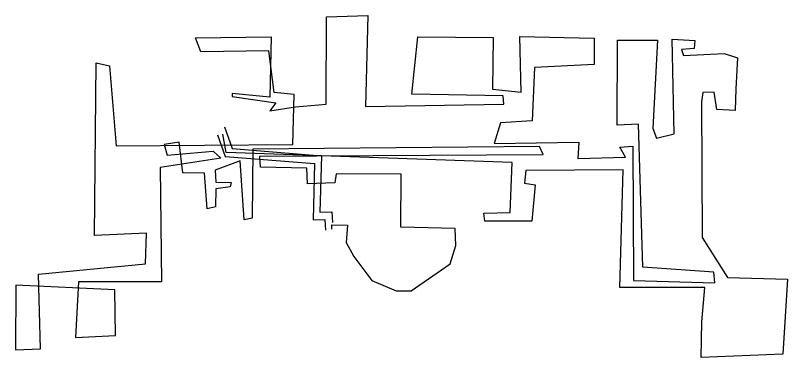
# Model space of a CAD drawing. Header units: millimetres. Extents: x -352922 to 429463, y -483593 to 355472.
# Drawn here: x -199920 to -137378, y -62033 to -34333 of the extents above; entities that cross this region are included whole.
import ezdxf

# ---------------------------------------------------------------- set-up
doc = ezdxf.new("R2010")
doc.units = ezdxf.units.MM
doc.header["$LTSCALE"] = 0.5
doc.layers.add('13_АПС_текст', color=1, linetype='Continuous', lineweight=30)

msp = doc.modelspace()

# ---------------------------------------------------------------- linework, layer by layer
at = {"layer": '13_АПС_текст', "color": 5, "transparency": 33554687}
for points in [[(-174290, -51627), (-174283, -51297), (-173016, -51327), (-173120, -52725), (-172515, -53851), (-171054, -55792), (-169071, -56626), (-167861, -56626), (-164709, -54436), (-164250, -52954), (-164292, -51578), (-168696, -51473), (-168676, -47179), (-173930, -47144), (-174048, -47889), (-176274, -47964), (-176316, -46688), (-180083, -46625), (-180125, -45726), (-157164, -45593), (-157467, -44943), (-180691, -45149), (-180733, -50740), (-181406, -50887), (-181721, -46116), (-183740, -46852), (-183675, -47833), (-182457, -47849), (-182539, -48220), (-183700, -48376), (-183725, -49832), (-184383, -49988), (-184618, -47093), (-186356, -47080), (-186646, -44602), (-187872, -44771), (-187618, -45659), (-183896, -45321), (-183283, -45892), (-188189, -46652), (-188101, -55894), (-194817, -55903), (-195054, -60418), (-191828, -60248), (-191862, -56548), (-199876, -56161), (-199920, -61421), (-197878, -61336), (-198048, -55277), (-189396, -54442), (-189310, -51950), (-193529, -52163), (-193387, -38157), (-192298, -38413), (-191764, -44878), (-177447, -44780), (-177334, -40730), (-178961, -40559), (-179389, -37200), (-184891, -37285), (-185340, -36151), (-179196, -36066), (-179325, -40944), (-182365, -40645), (-182365, -40901), (-178833, -41415), (-179325, -42057), (-177227, -41736), (-174744, -41522), (-174722, -34440), (-171383, -34333), (-171554, -41715), (-160347, -41529), (-160411, -40843), (-167811, -40715), (-167339, -36063), (-161226, -36127), (-161291, -40308), (-158953, -40543), (-159060, -36042), (-153055, -36170), (-153034, -38314), (-157867, -38541), (-158073, -42877), (-160627, -43038), (-161138, -44691), (-154290, -44591), (-154357, -45913), (-150515, -45820), (-150951, -44989), (-149923, -44908), (-149858, -55783), (-143277, -55991), (-143347, -55126), (-149096, -54710), (-149448, -43145), (-151188, -43208), (-151163, -36323), (-147900, -36323), (-148290, -43494), (-147998, -44269), (-146555, -43915), (-146713, -36253), (-144900, -36362), (-144941, -37016), (-145977, -37084), (-145800, -37575), (-142514, -37425), (-141423, -37765), (-141559, -40286), (-141628, -42031), (-143100, -41935), (-143332, -40532), (-144232, -40573), (-144341, -41336), (-144284, -52305), (-142229, -55546), (-137378, -55677), (-137771, -61771), (-144371, -62033), (-144327, -59128), (-144068, -56352), (-150972, -56354), (-150687, -46834), (-158580, -46889), (-158690, -47902), (-157827, -48052), (-158101, -50996), (-161895, -50996), (-161984, -50348), (-159839, -50280), (-159679, -46228), (-182842, -45431), (-183130, -43933)], [(-182980, -43357), (-182362, -45116), (-175126, -45697), (-175254, -50263), (-174299, -50237), (-174247, -51088)], [(-183543, -43988), (-182924, -45747), (-175688, -46328), (-175816, -50894), (-174861, -50868), (-174809, -51719)]]:
    msp.add_lwpolyline(points, dxfattribs=at)

doc.saveas('drawing.dxf')
